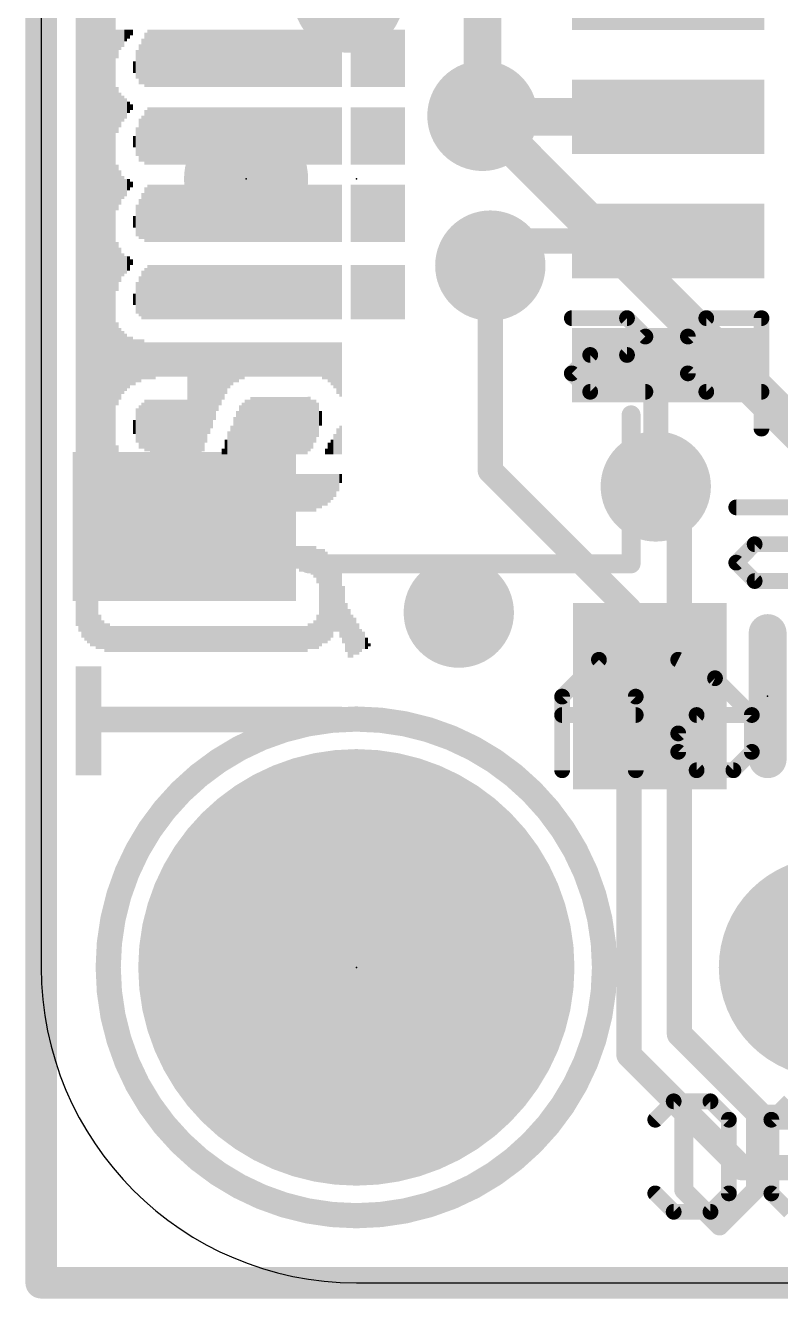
# Model space of a CAD drawing. Extents: x -0.1 to 25.5, y -0.1 to 17.9.
# Drawn here: x -0.13 to 5.96, y -0.13 to 10.13 of the extents above; entities that cross this region are included whole.
import ezdxf

# ---------------------------------------------------------------- set-up
doc = ezdxf.new("R2010")
doc.units = 0
for name, color, linetype in [('1', 12, 'CONTINUOUS'), ('16', 5, 'CONTINUOUS'), ('17', 110, 'CONTINUOUS'), ('18', 110, 'CONTINUOUS'), ('20', 53, 'CONTINUOUS'), ('21', 40, 'CONTINUOUS'), ('22', 6, 'CONTINUOUS'), ('23', 40, 'CONTINUOUS')]:
    doc.layers.add(name, color=color, linetype=linetype)

# ---------------------------------------------------------------- blocks, each defined once
blk = doc.blocks.new('RECT')
blk.add_solid([(-0.5, -0.5), (0.5, -0.5), (-0.5, 0.5), (0.5, 0.5)])
blk = doc.blocks.new('PIE')
at = {"const_width": 0.5}
blk.add_lwpolyline([(0, -0.25, 1), (0, 0.25, 1), (0, -0.25)], format="xyb", dxfattribs=at)
blk = doc.blocks.new('ROUNDP')
at = {"const_width": 0.5}
blk.add_lwpolyline([(0, -0.25, 1), (0, 0.25, 1), (0, -0.25)], format="xyb", dxfattribs=at)
blk = doc.blocks.new('ROUNDV')
at = {"const_width": 0.5}
blk.add_lwpolyline([(0, -0.25, 1), (0, 0.25, 1), (0, -0.25)], format="xyb", dxfattribs=at)

msp = doc.modelspace()

# ---------------------------------------------------------------- linework, layer by layer
at = {"layer": '1'}
for points, const_width in [([(0, 0), (0, 17.78)], 0.254), ([(3.564, 9.39), (3.556, 9.398)], 0.3048), ([(5.054, 9.39), (3.564, 9.39)], 0.3048), ([(3.818, 8.39), (3.6195, 8.1915)], 0.2032), ([(5.054, 8.39), (3.818, 8.39)], 0.2032), ([(5.054, 7.39), (4.953, 7.289)], 0.2032), ([(4.953, 7.289), (4.953, 6.4135)], 0.2032), ([(25.4, 0), (0, 0)], 0.254)]:
    msp.add_lwpolyline(points, dxfattribs=dict(at, const_width=const_width))
for points, const_width in [([(3.6099, 9.4519, 1), (3.5021, 9.3441)], 0.1524), ([(3.564, 9.4662, 1), (3.564, 9.3138)], 0.1524), ([(5.054, 9.3138, 1), (5.054, 9.4662)], 0.1524), ([(3.5101, 9.3361, 1), (3.6179, 9.4439)], 0.1524), ([(3.818, 8.4408, 1), (3.818, 8.3392)], 0.1016), ([(3.8539, 8.3541, 1), (3.7821, 8.4259)], 0.1016), ([(5.054, 8.3392, 1), (5.054, 8.4408)], 0.1016), ([(3.5836, 8.2274, 1), (3.6554, 8.1556)], 0.1016), ([(5.0899, 7.3541, 1), (5.0181, 7.4259)], 0.1016), ([(5.0038, 7.289, 1), (4.9022, 7.289)], 0.1016), ([(4.9171, 7.3249, 1), (4.9889, 7.2531)], 0.1016), ([(4.9022, 6.4135, 1), (5.0038, 6.4135)], 0.1016), ([(0, 0.0635, 1), (0, -0.0635)], 0.127), ([(-0.0635, 0, 1), (0.0635, 0)], 0.127)]:
    msp.add_lwpolyline(points, format="xyb", dxfattribs=dict(at, const_width=const_width))
at = {"layer": '16'}
for points, const_width in [([(0, 0), (0, 17.78)], 0.254), ([(3.556, 9.398), (3.556, 11.811)], 0.3048), ([(3.556, 9.398), (6.35, 6.604)], 0.3048), ([(3.6195, 8.1915), (3.6195, 6.5405)], 0.2032), ([(3.6195, 6.5405), (4.7371, 5.4229)], 0.2032), ([(4.953, 6.4135), (5.1435, 6.223)], 0.2032), ([(5.1435, 6.223), (5.1435, 2.003)], 0.2032), ([(4.7371, 5.4229), (4.7371, 1.8347)], 0.2032), ([(5.1435, 2.003), (5.8131, 1.3335)], 0.2032), ([(4.7371, 1.8347), (5.6447, 0.9271)], 0.2032), ([(5.8131, 1.3335), (12.7635, 1.3335)], 0.2032), ([(5.6447, 0.9271), (14.8971, 0.9271)], 0.2032), ([(25.4, 0), (0, 0)], 0.254)]:
    msp.add_lwpolyline(points, dxfattribs=dict(at, const_width=const_width))
for points, const_width in [([(3.6099, 9.4519, 1), (3.5021, 9.3441)], 0.1524), ([(3.4798, 9.398, 1), (3.6322, 9.398)], 0.1524), ([(3.6703, 8.1915, 1), (3.5687, 8.1915)], 0.1016), ([(3.6554, 6.5764, 1), (3.5836, 6.5046)], 0.1016), ([(3.5687, 6.5405, 1), (3.6703, 6.5405)], 0.1016), ([(4.9889, 6.4494, 1), (4.9171, 6.3776)], 0.1016), ([(5.1943, 6.223, 1), (5.0927, 6.223)], 0.1016), ([(5.1076, 6.1871, 1), (5.1794, 6.2589)], 0.1016), ([(4.7879, 5.4229, 1), (4.6863, 5.4229)], 0.1016), ([(4.7012, 5.387, 1), (4.773, 5.4588)], 0.1016), ([(5.1794, 2.039, 1), (5.1076, 1.9671)], 0.1016), ([(5.0927, 2.003, 1), (5.1943, 2.003)], 0.1016), ([(4.773, 1.8706, 1), (4.7012, 1.7988)], 0.1016), ([(4.6863, 1.8347, 1), (4.7879, 1.8347)], 0.1016), ([(5.8131, 1.3843, 1), (5.8131, 1.2827)], 0.1016), ([(5.7771, 1.2976, 1), (5.849, 1.3694)], 0.1016), ([(5.6447, 0.9779, 1), (5.6447, 0.8763)], 0.1016), ([(5.6088, 0.8912, 1), (5.6806, 0.963)], 0.1016), ([(0, 0.0635, 1), (0, -0.0635)], 0.127), ([(-0.0635, 0, 1), (0.0635, 0)], 0.127)]:
    msp.add_lwpolyline(points, format="xyb", dxfattribs=dict(at, const_width=const_width))
at = {"layer": '20'}
for p, q in [((0, 15.24), (0, 2.54)), ((2.54, 0), (22.86, 0))]:
    msp.add_line(p, q, dxfattribs=at)
msp.add_arc((2.54, 2.54), 2.54, 180, 270, dxfattribs=at)
at = {"layer": '21'}
for points, const_width in [([(0.454, 10.99), (0.454, 6.79)], 0.1524), ([(4.754, 6.99), (4.754, 5.79)], 0.1524), ([(4.754, 5.79), (2.154, 5.79)], 0.1524), ([(5.8547, 4.2164), (5.8547, 5.2324)], 0.3048), ([(5.1788, 1.3215), (5.1788, 0.7453)], 0.1524), ([(5.7551, 0.7453), (5.7551, 1.3215)], 0.1524), ([(5.1788, 0.7453), (5.467, 0.4572)], 0.1524), ([(5.467, 0.4572), (5.7551, 0.7453)], 0.1524)]:
    msp.add_lwpolyline(points, dxfattribs=dict(at, const_width=const_width))
for points, const_width in [([(4.7921, 6.99, 1), (4.7159, 6.99)], 0.0762), ([(0.4159, 6.79, 1), (0.4921, 6.79)], 0.0762), ([(2.154, 5.8281, 1), (2.154, 5.7519)], 0.0762), ([(4.754, 5.7519, 1), (4.754, 5.8281)], 0.0762), ([(4.7159, 5.79, 1), (4.7921, 5.79)], 0.0762), ([(5.9309, 5.2324, 1), (5.7785, 5.2324)], 0.1524), ([(2.54, 0.54, 1), (2.54, 4.54, 1), (2.54, 0.54)], 0.2032), ([(5.7785, 4.2164, 1), (5.9309, 4.2164)], 0.1524), ([(5.2169, 1.3215, 1), (5.1407, 1.3215)], 0.0762), ([(5.7932, 1.3215, 1), (5.717, 1.3215)], 0.0762), ([(5.2058, 0.7723, 1), (5.1519, 0.7184)], 0.0762), ([(5.782, 0.7184, 1), (5.7281, 0.7723)], 0.0762), ([(5.1407, 0.7453, 1), (5.2169, 0.7453)], 0.0762), ([(5.717, 0.7453, 1), (5.7932, 0.7453)], 0.0762), ([(5.44, 0.4841, 1), (5.4939, 0.4303)], 0.0762), ([(5.44, 0.4303, 1), (5.4939, 0.4841)], 0.0762)]:
    msp.add_lwpolyline(points, format="xyb", dxfattribs=dict(at, const_width=const_width))
at = {"layer": '22', "const_width": 0.127}
for points in [[(4.7212, 7.7687), (4.2763, 7.7687)], [(4.8694, 7.6204), (4.7212, 7.7687)], [(5.3601, 7.7687), (5.2118, 7.6204)], [(5.805, 7.7687), (5.3601, 7.7687)], [(5.805, 6.8789), (5.805, 7.7687)], [(4.7212, 7.4721), (4.8694, 7.6204)], [(5.2118, 7.6204), (5.2118, 7.3238)], [(4.2763, 7.3238), (4.4246, 7.4721)], [(4.4246, 7.4721), (4.7212, 7.4721)], [(4.4246, 7.1755), (4.2763, 7.3238)], [(5.2118, 7.3238), (5.3601, 7.1755)], [(4.8694, 7.1755), (4.4246, 7.1755)], [(5.3601, 7.1755), (5.805, 7.1755)], [(6.0465, 6.2447), (5.6016, 6.2447)], [(5.6016, 5.7998), (5.7499, 5.9481)], [(5.7499, 5.9481), (6.0465, 5.9481)], [(5.7499, 5.6515), (5.6016, 5.7998)], [(6.1948, 5.6515), (5.7499, 5.6515)], [(4.4949, 5.0173), (4.1983, 4.7207)], [(4.7915, 4.7207), (4.4949, 5.0173)], [(5.1338, 5.0173), (5.4304, 4.869)], [(5.4304, 4.869), (5.727, 4.5724)], [(4.1983, 4.7207), (4.1983, 4.1275)], [(4.7915, 4.1275), (4.7915, 4.7207)], [(4.7915, 4.5724), (4.1983, 4.5724)], [(5.1338, 4.4241), (5.2821, 4.5724)], [(5.2821, 4.5724), (5.727, 4.5724)], [(5.727, 4.5724), (5.727, 4.2758)], [(5.1338, 4.2758), (5.1338, 4.4241)], [(5.2821, 4.1275), (5.1338, 4.2758)], [(5.727, 4.2758), (5.5787, 4.1275)], [(5.5787, 4.1275), (5.2821, 4.1275)], [(4.949, 1.313), (5.0973, 1.4613)], [(5.0973, 1.4613), (5.3939, 1.4613)], [(5.3939, 1.4613), (5.5422, 1.313)], [(5.8845, 1.313), (6.0328, 1.4613)], [(5.5422, 1.313), (5.5422, 0.7198)], [(5.8845, 0.7198), (5.8845, 1.313)], [(5.0973, 0.5715), (4.949, 0.7198)], [(5.5422, 0.7198), (5.3939, 0.5715)], [(6.0328, 0.5715), (5.8845, 0.7198)], [(5.3939, 0.5715), (5.0973, 0.5715)]]:
    msp.add_lwpolyline(points, dxfattribs=at)
at = {"layer": '22', "const_width": 0.0635}
for points in [[(4.2763, 7.8004, 1), (4.2763, 7.7369)], [(4.7436, 7.7911, 1), (4.6987, 7.7462)], [(4.7212, 7.7369, 1), (4.7212, 7.8004)], [(5.3601, 7.8004, 1), (5.3601, 7.7369)], [(5.3825, 7.7462, 1), (5.3376, 7.7911)], [(5.8367, 7.7687, 1), (5.7732, 7.7687)], [(5.805, 7.7369, 1), (5.805, 7.8004)], [(4.8919, 7.5979, 1), (4.847, 7.6428)], [(4.847, 7.5979, 1), (4.8919, 7.6428)], [(5.2435, 7.6204, 1), (5.18, 7.6204)], [(5.1893, 7.6428, 1), (5.2342, 7.5979)], [(4.4246, 7.5038, 1), (4.4246, 7.4403)], [(4.447, 7.4496, 1), (4.4021, 7.4945)], [(4.6987, 7.4945, 1), (4.7436, 7.4496)], [(4.7212, 7.4403, 1), (4.7212, 7.5038)], [(4.2987, 7.3462, 1), (4.2538, 7.3013)], [(5.2342, 7.3462, 1), (5.1893, 7.3013)], [(4.2538, 7.3462, 1), (4.2987, 7.3013)], [(5.18, 7.3238, 1), (5.2435, 7.3238)], [(4.4246, 7.2073, 1), (4.4246, 7.1438)], [(4.4021, 7.153, 1), (4.447, 7.198)], [(4.8694, 7.1438, 1), (4.8694, 7.2073)], [(5.3601, 7.2073, 1), (5.3601, 7.1438)], [(5.3376, 7.153, 1), (5.3825, 7.198)], [(5.805, 7.1438, 1), (5.805, 7.2073)], [(5.7732, 6.8789, 1), (5.8367, 6.8789)], [(5.6016, 6.2764, 1), (5.6016, 6.2129)], [(5.7499, 5.9798, 1), (5.7499, 5.9163)], [(5.7723, 5.9256, 1), (5.7274, 5.9705)], [(5.624, 5.8222, 1), (5.5791, 5.7773)], [(5.5791, 5.8222, 1), (5.624, 5.7773)], [(5.7499, 5.6833, 1), (5.7499, 5.6198)], [(5.7274, 5.629, 1), (5.7723, 5.674)], [(4.5173, 5.0397, 1), (4.4724, 4.9948)], [(4.5173, 4.9948, 1), (4.4724, 5.0397)], [(5.148, 5.0457, 1), (5.1196, 4.9889)], [(5.4529, 4.8914, 1), (5.408, 4.8465)], [(5.4162, 4.8406, 1), (5.4446, 4.8974)], [(4.2301, 4.7207, 1), (4.1666, 4.7207)], [(4.1759, 4.7431, 1), (4.2208, 4.6982)], [(4.8232, 4.7207, 1), (4.7597, 4.7207)], [(4.769, 4.6982, 1), (4.8139, 4.7431)], [(4.1983, 4.6041, 1), (4.1983, 4.5406)], [(4.7915, 4.5406, 1), (4.7915, 4.6041)], [(5.2821, 4.6041, 1), (5.2821, 4.5406)], [(5.3046, 4.5499, 1), (5.2597, 4.5948)], [(5.7588, 4.5724, 1), (5.6953, 4.5724)], [(5.7045, 4.5499, 1), (5.7495, 4.5948)], [(5.727, 4.5406, 1), (5.727, 4.6041)], [(5.1656, 4.4241, 1), (5.1021, 4.4241)], [(5.1114, 4.4465, 1), (5.1563, 4.4016)], [(5.1563, 4.2982, 1), (5.1114, 4.2533)], [(5.1021, 4.2758, 1), (5.1656, 4.2758)], [(5.6953, 4.2758, 1), (5.7588, 4.2758)], [(5.7495, 4.2533, 1), (5.7045, 4.2982)], [(4.1666, 4.1275, 1), (4.2301, 4.1275)], [(4.7597, 4.1275, 1), (4.8232, 4.1275)], [(5.2821, 4.1593, 1), (5.2821, 4.0958)], [(5.2597, 4.105, 1), (5.3046, 4.15)], [(5.5563, 4.15, 1), (5.6012, 4.105)], [(5.5787, 4.0958, 1), (5.5787, 4.1593)], [(5.0973, 1.493, 1), (5.0973, 1.4295)], [(5.1197, 1.4388, 1), (5.0748, 1.4837)], [(5.4163, 1.4837, 1), (5.3714, 1.4388)], [(5.3939, 1.4295, 1), (5.3939, 1.493)], [(4.9265, 1.3354, 1), (4.9714, 1.2905)], [(5.5739, 1.313, 1), (5.5104, 1.313)], [(5.5197, 1.2905, 1), (5.5646, 1.3354)], [(5.9163, 1.313, 1), (5.8528, 1.313)], [(5.8621, 1.3354, 1), (5.907, 1.2905)], [(4.9714, 0.7422, 1), (4.9265, 0.6973)], [(5.5104, 0.7198, 1), (5.5739, 0.7198)], [(5.5646, 0.6973, 1), (5.5197, 0.7422)], [(5.907, 0.7422, 1), (5.8621, 0.6973)], [(5.8528, 0.7198, 1), (5.9163, 0.7198)], [(5.0973, 0.6033, 1), (5.0973, 0.5397)], [(5.0748, 0.549, 1), (5.1197, 0.594)], [(5.3714, 0.594, 1), (5.4163, 0.549)], [(5.3939, 0.5397, 1), (5.3939, 0.6033)]]:
    msp.add_lwpolyline(points, format="xyb", dxfattribs=at)
at = {"layer": '23'}
for p in [(1.651, 8.89), (2.54, 8.89), (5.8547, 4.7244), (2.54, 2.54)]:
    msp.add_point(p, dxfattribs=at)

# ---------------------------------------------------------------- block references
at = {"layer": '1'}
for p, xscale, yscale in [((5.054, 10.39), 1.55, 0.6), ((5.054, 9.39), 1.55, 0.6), ((5.054, 8.39), 1.55, 0.6), ((5.054, 7.39), 1.55, 0.6), ((1.154, 6.09), 1.8, 1.2)]:
    msp.add_blockref('RECT', p, dxfattribs=dict(at, xscale=xscale, yscale=yscale))
msp.add_blockref('PIE', (1.651, 8.89), dxfattribs=at)
at = {"layer": '1', "xscale": 1.24, "yscale": 1.5, "rotation": 180}
msp.add_blockref('RECT', (4.9047, 4.7244), dxfattribs=at)
at = {"layer": '17', "xscale": 3.516, "yscale": 3.516}
msp.add_blockref('ROUNDP', (2.54, 2.54), dxfattribs=at)
msp.add_blockref('ROUNDP', (2.54, 2.54), dxfattribs=at)
at = {"layer": '17', "xscale": 1.778, "yscale": 1.778, "rotation": 90}
msp.add_blockref('ROUNDP', (6.35, 2.54), dxfattribs=at)
msp.add_blockref('ROUNDP', (6.35, 2.54), dxfattribs=at)
at = {"layer": '18', "xscale": 0.889, "yscale": 0.889}
for p in [(2.4765, 10.3505), (2.4765, 10.3505), (3.556, 9.398), (3.556, 9.398), (3.6195, 8.1915), (3.6195, 8.1915), (4.953, 6.4135), (4.953, 6.4135), (3.3655, 5.3975), (3.3655, 5.3975)]:
    msp.add_blockref('ROUNDV', p, dxfattribs=at)
at = {"layer": '22', "rotation": 270}
for p, xscale, yscale in [((0.2887, 9.0856), 5.2883, 0.0231), ((0.3118, 9.0513), 5.3569, 0.0231), ((0.3349, 9.0284), 5.4026, 0.0231), ((0.358, 9.017), 5.4254, 0.0231), ((0.381, 9.0056), 5.4483, 0.0229), ((0.404, 8.9941), 5.4712, 0.0231), ((0.4271, 8.9941), 5.4712, 0.0231), ((0.4502, 8.9827), 5.494, 0.0231), ((0.4733, 8.9827), 5.494, 0.0231), ((0.4964, 8.97), 5.5194, 0.0231), ((0.5196, 8.97), 5.5194, 0.0231), ((0.5427, 8.97), 5.5194, 0.0231), ((0.5658, 8.97), 5.5194, 0.0231), ((0.5889, 8.97), 5.5194, 0.0231), ((0.612, 9.9759), 0.2311, 0.0231), ((0.635, 10.0101), 0.1626, 0.0229), ((0.658, 10.0216), 0.1397, 0.0231), ((0.6811, 10.0444), 0.094, 0.0231), ((0.7042, 10.0559), 0.0711, 0.0231), ((0.7273, 10.0686), 0.0457, 0.0231), ((0.8429, 9.8489), 0.4394, 0.0231), ((0.866, 9.8603), 0.4623, 0.0231), ((0.889, 9.8603), 0.4623, 0.0229), ((0.912, 9.8603), 0.4623, 0.0231), ((0.9351, 9.8603), 0.4623, 0.0231), ((0.9582, 9.8603), 0.4623, 0.0231), ((0.9813, 9.8603), 0.4623, 0.0231), ((1.0044, 9.8603), 0.4623, 0.0231), ((1.0276, 9.8603), 0.4623, 0.0231), ((1.0507, 9.8603), 0.4623, 0.0231), ((1.0738, 9.8603), 0.4623, 0.0231), ((1.0969, 9.8603), 0.4623, 0.0231), ((1.12, 9.8603), 0.4623, 0.0231), ((1.143, 9.8603), 0.4623, 0.0229), ((1.166, 9.8603), 0.4623, 0.0231), ((1.1891, 9.8603), 0.4623, 0.0231), ((1.2122, 9.8603), 0.4623, 0.0231), ((1.2353, 9.8603), 0.4623, 0.0231), ((1.2584, 9.8603), 0.4623, 0.0231), ((1.2816, 9.8603), 0.4623, 0.0231), ((1.3047, 9.8603), 0.4623, 0.0231), ((1.3278, 9.8603), 0.4623, 0.0231), ((1.3509, 9.8603), 0.4623, 0.0231), ((1.374, 9.8603), 0.4623, 0.0231), ((1.397, 9.8603), 0.4623, 0.0229), ((1.42, 9.8603), 0.4623, 0.0231), ((1.4431, 9.8603), 0.4623, 0.0231), ((1.4662, 9.8603), 0.4623, 0.0231), ((1.4893, 9.8603), 0.4623, 0.0231), ((1.5124, 9.8603), 0.4623, 0.0231), ((1.5356, 9.8603), 0.4623, 0.0231), ((1.5587, 9.8603), 0.4623, 0.0231), ((1.5818, 9.8603), 0.4623, 0.0231), ((1.6049, 9.8603), 0.4623, 0.0231), ((1.628, 9.8603), 0.4623, 0.0231), ((1.651, 9.8603), 0.4623, 0.0229), ((1.674, 9.8603), 0.4623, 0.0231), ((1.6971, 9.8603), 0.4623, 0.0231), ((1.7202, 9.8603), 0.4623, 0.0231), ((1.7433, 9.8603), 0.4623, 0.0231), ((1.7664, 9.8603), 0.4623, 0.0231), ((1.7896, 9.8603), 0.4623, 0.0231), ((1.8127, 9.8603), 0.4623, 0.0231), ((1.8358, 9.8603), 0.4623, 0.0231), ((1.8589, 9.8603), 0.4623, 0.0231), ((1.882, 9.8603), 0.4623, 0.0231), ((1.905, 9.8603), 0.4623, 0.0229), ((1.928, 9.8603), 0.4623, 0.0231), ((1.9511, 9.8603), 0.4623, 0.0231), ((1.9742, 9.8603), 0.4623, 0.0231), ((1.9973, 9.8603), 0.4623, 0.0231), ((2.0204, 9.8603), 0.4623, 0.0231), ((2.0436, 9.8603), 0.4623, 0.0231), ((2.0667, 9.8603), 0.4623, 0.0231), ((2.0898, 9.8603), 0.4623, 0.0231), ((2.1129, 9.8603), 0.4623, 0.0231), ((2.136, 9.8603), 0.4623, 0.0231), ((2.159, 9.8603), 0.4623, 0.0229), ((2.182, 9.8603), 0.4623, 0.0231), ((2.2051, 9.8603), 0.4623, 0.0231), ((2.2282, 9.8603), 0.4623, 0.0231), ((2.2513, 9.8603), 0.4623, 0.0231), ((2.2744, 9.8603), 0.4623, 0.0231), ((2.2976, 9.8603), 0.4623, 0.0231), ((2.3207, 9.8603), 0.4623, 0.0231), ((2.3438, 9.8603), 0.4623, 0.0231), ((2.3669, 9.8603), 0.4623, 0.0231), ((2.39, 9.8603), 0.4623, 0.0231), ((2.413, 9.8603), 0.4623, 0.0229), ((2.5053, 9.8603), 0.4623, 0.0231), ((2.5284, 9.8603), 0.4623, 0.0231), ((2.5516, 9.8603), 0.4623, 0.0231), ((2.5747, 9.8603), 0.4623, 0.0231), ((2.5978, 9.8603), 0.4623, 0.0231), ((2.6209, 9.8603), 0.4623, 0.0231), ((2.644, 9.8603), 0.4623, 0.0231), ((2.667, 9.8603), 0.4623, 0.0229), ((2.69, 9.8603), 0.4623, 0.0231), ((2.7131, 9.8603), 0.4623, 0.0231), ((2.7362, 9.8603), 0.4623, 0.0231), ((2.7593, 9.8603), 0.4623, 0.0231), ((2.7824, 9.8603), 0.4623, 0.0231), ((2.8056, 9.8603), 0.4623, 0.0231), ((2.8287, 9.8603), 0.4623, 0.0231), ((2.8518, 9.8603), 0.4623, 0.0231), ((2.8749, 9.8603), 0.4623, 0.0231), ((2.898, 9.8603), 0.4623, 0.0231), ((2.921, 9.8603), 0.4623, 0.0229), ((0.7967, 9.8133), 0.3226, 0.0231), ((0.8198, 9.8361), 0.3683, 0.0231), ((0.7736, 9.8133), 0.2311, 0.0231), ((0.7504, 9.7904), 0.094, 0.0231), ((0.612, 9.4437), 0.3708, 0.0231), ((0.635, 9.445), 0.2769, 0.0229), ((0.658, 9.4564), 0.2083, 0.0231), ((0.6811, 9.4564), 0.1626, 0.0231), ((0.7042, 9.4666), 0.0914, 0.0231), ((0.7273, 9.4666), 0.0457, 0.0231), ((0.8429, 9.224), 0.4394, 0.0231), ((0.866, 9.2354), 0.4623, 0.0231), ((0.889, 9.2354), 0.4623, 0.0229), ((0.912, 9.2354), 0.4623, 0.0231), ((0.9351, 9.2354), 0.4623, 0.0231), ((0.9582, 9.2354), 0.4623, 0.0231), ((0.9813, 9.2354), 0.4623, 0.0231), ((1.0044, 9.2354), 0.4623, 0.0231), ((1.0276, 9.2354), 0.4623, 0.0231), ((1.0507, 9.2354), 0.4623, 0.0231), ((1.0738, 9.2354), 0.4623, 0.0231), ((1.0969, 9.2354), 0.4623, 0.0231), ((1.12, 9.2354), 0.4623, 0.0231), ((1.143, 9.2354), 0.4623, 0.0229), ((1.166, 9.2354), 0.4623, 0.0231), ((1.1891, 9.2354), 0.4623, 0.0231), ((1.2122, 9.2354), 0.4623, 0.0231), ((1.2353, 9.2354), 0.4623, 0.0231), ((1.2584, 9.2354), 0.4623, 0.0231), ((1.2816, 9.2354), 0.4623, 0.0231), ((1.3047, 9.2354), 0.4623, 0.0231), ((1.3278, 9.2354), 0.4623, 0.0231), ((1.3509, 9.2354), 0.4623, 0.0231), ((1.374, 9.2354), 0.4623, 0.0231), ((1.397, 9.2354), 0.4623, 0.0229), ((1.42, 9.2354), 0.4623, 0.0231), ((1.4431, 9.2354), 0.4623, 0.0231), ((1.4662, 9.2354), 0.4623, 0.0231), ((1.4893, 9.2354), 0.4623, 0.0231), ((1.5124, 9.2354), 0.4623, 0.0231), ((1.5356, 9.2354), 0.4623, 0.0231), ((1.5587, 9.2354), 0.4623, 0.0231), ((1.5818, 9.2354), 0.4623, 0.0231), ((1.6049, 9.2354), 0.4623, 0.0231), ((1.628, 9.2354), 0.4623, 0.0231), ((1.651, 9.2354), 0.4623, 0.0229), ((1.674, 9.2354), 0.4623, 0.0231), ((1.6971, 9.2354), 0.4623, 0.0231), ((1.7202, 9.2354), 0.4623, 0.0231), ((1.7433, 9.2354), 0.4623, 0.0231), ((1.7664, 9.2354), 0.4623, 0.0231), ((1.7896, 9.2354), 0.4623, 0.0231), ((1.8127, 9.2354), 0.4623, 0.0231), ((1.8358, 9.2354), 0.4623, 0.0231), ((1.8589, 9.2354), 0.4623, 0.0231), ((1.882, 9.2354), 0.4623, 0.0231), ((1.905, 9.2354), 0.4623, 0.0229), ((1.928, 9.2354), 0.4623, 0.0231), ((1.9511, 9.2354), 0.4623, 0.0231), ((1.9742, 9.2354), 0.4623, 0.0231), ((1.9973, 9.2354), 0.4623, 0.0231), ((2.0204, 9.2354), 0.4623, 0.0231), ((2.0436, 9.2354), 0.4623, 0.0231), ((2.0667, 9.2354), 0.4623, 0.0231), ((2.0898, 9.2354), 0.4623, 0.0231), ((2.1129, 9.2354), 0.4623, 0.0231), ((2.136, 9.2354), 0.4623, 0.0231), ((2.159, 9.2354), 0.4623, 0.0229), ((2.182, 9.2354), 0.4623, 0.0231), ((2.2051, 9.2354), 0.4623, 0.0231), ((2.2282, 9.2354), 0.4623, 0.0231), ((2.2513, 9.2354), 0.4623, 0.0231), ((2.2744, 9.2354), 0.4623, 0.0231), ((2.2976, 9.2354), 0.4623, 0.0231), ((2.3207, 9.2354), 0.4623, 0.0231), ((2.3438, 9.2354), 0.4623, 0.0231), ((2.3669, 9.2354), 0.4623, 0.0231), ((2.39, 9.2354), 0.4623, 0.0231), ((2.413, 9.2354), 0.4623, 0.0229), ((2.5053, 9.2354), 0.4623, 0.0231), ((2.5284, 9.2354), 0.4623, 0.0231), ((2.5516, 9.2354), 0.4623, 0.0231), ((2.5747, 9.2354), 0.4623, 0.0231), ((2.5978, 9.2354), 0.4623, 0.0231), ((2.6209, 9.2354), 0.4623, 0.0231), ((2.644, 9.2354), 0.4623, 0.0231), ((2.667, 9.2354), 0.4623, 0.0229), ((2.69, 9.2354), 0.4623, 0.0231), ((2.7131, 9.2354), 0.4623, 0.0231), ((2.7362, 9.2354), 0.4623, 0.0231), ((2.7593, 9.2354), 0.4623, 0.0231), ((2.7824, 9.2354), 0.4623, 0.0231), ((2.8056, 9.2354), 0.4623, 0.0231), ((2.8287, 9.2354), 0.4623, 0.0231), ((2.8518, 9.2354), 0.4623, 0.0231), ((2.8749, 9.2354), 0.4623, 0.0231), ((2.898, 9.2354), 0.4623, 0.0231), ((2.921, 9.2354), 0.4623, 0.0229), ((0.7967, 9.2024), 0.3454, 0.0231), ((0.8198, 9.2139), 0.3683, 0.0231), ((0.7504, 9.1897), 0.0914, 0.0231), ((0.7736, 9.191), 0.2311, 0.0231), ((0.612, 8.8201), 0.3683, 0.0231), ((0.635, 8.8201), 0.2769, 0.0229), ((0.658, 8.8201), 0.1854, 0.0231), ((0.6811, 8.8201), 0.1397, 0.0231), ((0.7042, 8.8443), 0.0914, 0.0231), ((0.7273, 8.8443), 0.0457, 0.0231), ((0.8429, 8.6017), 0.4394, 0.0231), ((0.866, 8.6131), 0.4623, 0.0231), ((0.889, 8.6131), 0.4623, 0.0229), ((0.912, 8.6131), 0.4623, 0.0231), ((0.9351, 8.6131), 0.4623, 0.0231), ((0.9582, 8.6131), 0.4623, 0.0231), ((0.9813, 8.6131), 0.4623, 0.0231), ((1.0044, 8.6131), 0.4623, 0.0231), ((1.0276, 8.6131), 0.4623, 0.0231), ((1.0507, 8.6131), 0.4623, 0.0231), ((1.0738, 8.6131), 0.4623, 0.0231), ((1.0969, 8.6131), 0.4623, 0.0231), ((1.12, 8.6131), 0.4623, 0.0231), ((1.143, 8.6131), 0.4623, 0.0229), ((1.166, 8.6131), 0.4623, 0.0231), ((1.1891, 8.6131), 0.4623, 0.0231), ((1.2122, 8.6131), 0.4623, 0.0231), ((1.2353, 8.6131), 0.4623, 0.0231), ((1.2584, 8.6131), 0.4623, 0.0231), ((1.2816, 8.6131), 0.4623, 0.0231), ((1.3047, 8.6131), 0.4623, 0.0231), ((1.3278, 8.6131), 0.4623, 0.0231), ((1.3509, 8.6131), 0.4623, 0.0231), ((1.374, 8.6131), 0.4623, 0.0231), ((1.397, 8.6131), 0.4623, 0.0229), ((1.42, 8.6131), 0.4623, 0.0231), ((1.4431, 8.6131), 0.4623, 0.0231), ((1.4662, 8.6131), 0.4623, 0.0231), ((1.4893, 8.6131), 0.4623, 0.0231), ((1.5124, 8.6131), 0.4623, 0.0231), ((1.5356, 8.6131), 0.4623, 0.0231), ((1.5587, 8.6131), 0.4623, 0.0231), ((1.5818, 8.6131), 0.4623, 0.0231), ((1.6049, 8.6131), 0.4623, 0.0231), ((1.628, 8.6131), 0.4623, 0.0231), ((1.651, 8.6131), 0.4623, 0.0229), ((1.674, 8.6131), 0.4623, 0.0231), ((1.6971, 8.6131), 0.4623, 0.0231), ((1.7202, 8.6131), 0.4623, 0.0231), ((1.7433, 8.6131), 0.4623, 0.0231), ((1.7664, 8.6131), 0.4623, 0.0231), ((1.7896, 8.6131), 0.4623, 0.0231), ((1.8127, 8.6131), 0.4623, 0.0231), ((1.8358, 8.6131), 0.4623, 0.0231), ((1.8589, 8.6131), 0.4623, 0.0231), ((1.882, 8.6131), 0.4623, 0.0231), ((1.905, 8.6131), 0.4623, 0.0229), ((1.928, 8.6131), 0.4623, 0.0231), ((1.9511, 8.6131), 0.4623, 0.0231), ((1.9742, 8.6131), 0.4623, 0.0231), ((1.9973, 8.6131), 0.4623, 0.0231), ((2.0204, 8.6131), 0.4623, 0.0231), ((2.0436, 8.6131), 0.4623, 0.0231), ((2.0667, 8.6131), 0.4623, 0.0231), ((2.0898, 8.6131), 0.4623, 0.0231), ((2.1129, 8.6131), 0.4623, 0.0231), ((2.136, 8.6131), 0.4623, 0.0231), ((2.159, 8.6131), 0.4623, 0.0229), ((2.182, 8.6131), 0.4623, 0.0231), ((2.2051, 8.6131), 0.4623, 0.0231), ((2.2282, 8.6131), 0.4623, 0.0231), ((2.2513, 8.6131), 0.4623, 0.0231), ((2.2744, 8.6131), 0.4623, 0.0231), ((2.2976, 8.6131), 0.4623, 0.0231), ((2.3207, 8.6131), 0.4623, 0.0231), ((2.3438, 8.6131), 0.4623, 0.0231), ((2.3669, 8.6131), 0.4623, 0.0231), ((2.39, 8.6131), 0.4623, 0.0231), ((2.413, 8.6131), 0.4623, 0.0229), ((2.5053, 8.6131), 0.4623, 0.0231), ((2.5284, 8.6131), 0.4623, 0.0231), ((2.5516, 8.6131), 0.4623, 0.0231), ((2.5747, 8.6131), 0.4623, 0.0231), ((2.5978, 8.6131), 0.4623, 0.0231), ((2.6209, 8.6131), 0.4623, 0.0231), ((2.644, 8.6131), 0.4623, 0.0231), ((2.667, 8.6131), 0.4623, 0.0229), ((2.69, 8.6131), 0.4623, 0.0231), ((2.7131, 8.6131), 0.4623, 0.0231), ((2.7362, 8.6131), 0.4623, 0.0231), ((2.7593, 8.6131), 0.4623, 0.0231), ((2.7824, 8.6131), 0.4623, 0.0231), ((2.8056, 8.6131), 0.4623, 0.0231), ((2.8287, 8.6131), 0.4623, 0.0231), ((2.8518, 8.6131), 0.4623, 0.0231), ((2.8749, 8.6131), 0.4623, 0.0231), ((2.898, 8.6131), 0.4623, 0.0231), ((2.921, 8.6131), 0.4623, 0.0229), ((0.7967, 8.5662), 0.3226, 0.0231), ((0.8198, 8.5903), 0.3708, 0.0231), ((0.7736, 8.5547), 0.254, 0.0231), ((0.7504, 8.5433), 0.094, 0.0231), ((0.612, 8.1852), 0.3937, 0.0231), ((0.635, 8.1979), 0.2769, 0.0229), ((0.658, 8.1979), 0.1854, 0.0231), ((0.6811, 8.1979), 0.1397, 0.0231), ((0.7042, 8.2093), 0.1168, 0.0231), ((0.7273, 8.2194), 0.0457, 0.0231), ((0.7967, 7.9439), 0.3226, 0.0231), ((0.8198, 7.9553), 0.3912, 0.0231), ((0.8429, 7.9667), 0.414, 0.0231), ((0.866, 7.9781), 0.4369, 0.0231), ((0.889, 7.9781), 0.4369, 0.0229), ((0.912, 7.9781), 0.4369, 0.0231), ((0.9351, 7.9781), 0.4369, 0.0231), ((0.9582, 7.9781), 0.4369, 0.0231), ((0.9813, 7.9781), 0.4369, 0.0231), ((1.0044, 7.9781), 0.4369, 0.0231), ((1.0276, 7.9781), 0.4369, 0.0231), ((1.0507, 7.9781), 0.4369, 0.0231), ((1.0738, 7.9781), 0.4369, 0.0231), ((1.0969, 7.9781), 0.4369, 0.0231), ((1.12, 7.9781), 0.4369, 0.0231), ((1.143, 7.9781), 0.4369, 0.0229), ((1.166, 7.9781), 0.4369, 0.0231), ((1.1891, 7.9781), 0.4369, 0.0231), ((1.2122, 7.9781), 0.4369, 0.0231), ((1.2353, 7.9781), 0.4369, 0.0231), ((1.2584, 7.9781), 0.4369, 0.0231), ((1.2816, 7.9781), 0.4369, 0.0231), ((1.3047, 7.9781), 0.4369, 0.0231), ((1.3278, 7.9781), 0.4369, 0.0231), ((1.3509, 7.9781), 0.4369, 0.0231), ((1.374, 7.9781), 0.4369, 0.0231), ((1.397, 7.9781), 0.4369, 0.0229), ((1.42, 7.9781), 0.4369, 0.0231), ((1.4431, 7.9781), 0.4369, 0.0231), ((1.4662, 7.9781), 0.4369, 0.0231), ((1.4893, 7.9781), 0.4369, 0.0231), ((1.5124, 7.9781), 0.4369, 0.0231), ((1.5356, 7.9781), 0.4369, 0.0231), ((1.5587, 7.9781), 0.4369, 0.0231), ((1.5818, 7.9781), 0.4369, 0.0231), ((1.6049, 7.9781), 0.4369, 0.0231), ((1.628, 7.9781), 0.4369, 0.0231), ((1.651, 7.9781), 0.4369, 0.0229), ((1.674, 7.9781), 0.4369, 0.0231), ((1.6971, 7.9781), 0.4369, 0.0231), ((1.7202, 7.9781), 0.4369, 0.0231), ((1.7433, 7.9781), 0.4369, 0.0231), ((1.7664, 7.9781), 0.4369, 0.0231), ((1.7896, 7.9781), 0.4369, 0.0231), ((1.8127, 7.9781), 0.4369, 0.0231), ((1.8358, 7.9781), 0.4369, 0.0231), ((1.8589, 7.9781), 0.4369, 0.0231), ((1.882, 7.9781), 0.4369, 0.0231), ((1.905, 7.9781), 0.4369, 0.0229), ((1.928, 7.9781), 0.4369, 0.0231), ((1.9511, 7.9781), 0.4369, 0.0231), ((1.9742, 7.9781), 0.4369, 0.0231), ((1.9973, 7.9781), 0.4369, 0.0231), ((2.0204, 7.9781), 0.4369, 0.0231), ((2.0436, 7.9781), 0.4369, 0.0231), ((2.0667, 7.9781), 0.4369, 0.0231), ((2.0898, 7.9781), 0.4369, 0.0231), ((2.1129, 7.9781), 0.4369, 0.0231), ((2.136, 7.9781), 0.4369, 0.0231), ((2.159, 7.9781), 0.4369, 0.0229), ((2.182, 7.9781), 0.4369, 0.0231), ((2.2051, 7.9781), 0.4369, 0.0231), ((2.2282, 7.9781), 0.4369, 0.0231), ((2.2513, 7.9781), 0.4369, 0.0231), ((2.2744, 7.9781), 0.4369, 0.0231), ((2.2976, 7.9781), 0.4369, 0.0231), ((2.3207, 7.9781), 0.4369, 0.0231), ((2.3438, 7.9781), 0.4369, 0.0231), ((2.3669, 7.9781), 0.4369, 0.0231), ((2.39, 7.9781), 0.4369, 0.0231), ((2.413, 7.9781), 0.4369, 0.0229), ((2.5053, 7.9781), 0.4369, 0.0231), ((2.5284, 7.9781), 0.4369, 0.0231), ((2.5516, 7.9781), 0.4369, 0.0231), ((2.5747, 7.9781), 0.4369, 0.0231), ((2.5978, 7.9781), 0.4369, 0.0231), ((2.6209, 7.9781), 0.4369, 0.0231), ((2.644, 7.9781), 0.4369, 0.0231), ((2.667, 7.9781), 0.4369, 0.0229), ((2.69, 7.9781), 0.4369, 0.0231), ((2.7131, 7.9781), 0.4369, 0.0231), ((2.7362, 7.9781), 0.4369, 0.0231), ((2.7593, 7.9781), 0.4369, 0.0231), ((2.7824, 7.9781), 0.4369, 0.0231), ((2.8056, 7.9781), 0.4369, 0.0231), ((2.8287, 7.9781), 0.4369, 0.0231), ((2.8518, 7.9781), 0.4369, 0.0231), ((2.8749, 7.9781), 0.4369, 0.0231), ((2.898, 7.9781), 0.4369, 0.0231), ((2.921, 7.9781), 0.4369, 0.0229), ((0.7736, 7.9324), 0.254, 0.0231), ((0.7504, 7.9197), 0.0914, 0.0231), ((0.612, 7.4003), 0.668, 0.0231), ((0.635, 7.4003), 0.5766, 0.0229), ((0.658, 7.4117), 0.508, 0.0231), ((0.6811, 7.4117), 0.4623, 0.0231), ((0.7042, 7.4117), 0.4166, 0.0231), ((0.7273, 7.4232), 0.3937, 0.0231), ((0.7504, 7.4117), 0.3708, 0.0231), ((0.7736, 7.4244), 0.3454, 0.0231), ((0.7967, 7.4244), 0.3454, 0.0231), ((0.8198, 7.4359), 0.3226, 0.0231), ((0.8429, 7.4244), 0.2997, 0.0231), ((0.866, 7.4244), 0.2997, 0.0231), ((0.889, 7.4244), 0.2997, 0.0229), ((0.912, 7.4244), 0.2997, 0.0231), ((0.9351, 7.4359), 0.2769, 0.0231), ((0.9582, 7.4359), 0.2769, 0.0231), ((0.9813, 7.4359), 0.2769, 0.0231), ((1.0044, 7.4359), 0.2769, 0.0231), ((1.0276, 7.4359), 0.2769, 0.0231), ((1.0507, 7.4359), 0.2769, 0.0231), ((1.0738, 7.4359), 0.2769, 0.0231), ((1.0969, 7.4359), 0.2769, 0.0231), ((1.12, 7.4359), 0.2769, 0.0231), ((1.143, 7.4359), 0.2769, 0.0229), ((1.166, 7.4359), 0.2769, 0.0231), ((1.1891, 7.1234), 0.9017, 0.0231), ((1.2122, 7.1234), 0.9017, 0.0231), ((1.2353, 7.1234), 0.9017, 0.0231), ((1.2584, 7.1234), 0.9017, 0.0231), ((1.2816, 7.1234), 0.9017, 0.0231), ((1.3047, 7.1349), 0.8788, 0.0231), ((1.3278, 7.1704), 0.8077, 0.0231), ((1.3509, 7.2047), 0.7391, 0.0231), ((1.374, 7.2276), 0.6934, 0.0231), ((1.397, 7.2619), 0.6248, 0.0229), ((1.42, 7.2974), 0.5537, 0.0231), ((1.4431, 7.3203), 0.508, 0.0231), ((1.4662, 7.3431), 0.4623, 0.0231), ((1.4893, 7.366), 0.4166, 0.0231), ((1.5124, 7.3889), 0.3708, 0.0231), ((1.5356, 7.4003), 0.348, 0.0231), ((1.5587, 7.413), 0.3226, 0.0231), ((1.5818, 7.413), 0.3226, 0.0231), ((1.6049, 7.4244), 0.2997, 0.0231), ((1.628, 7.4244), 0.2997, 0.0231), ((1.651, 7.4359), 0.2769, 0.0229), ((1.674, 7.4359), 0.2769, 0.0231), ((1.6971, 7.4359), 0.2769, 0.0231), ((1.7202, 7.4359), 0.2769, 0.0231), ((1.7433, 7.4359), 0.2769, 0.0231), ((1.7664, 7.4359), 0.2769, 0.0231), ((1.7896, 7.4359), 0.2769, 0.0231), ((1.8127, 7.4359), 0.2769, 0.0231), ((1.8358, 7.4359), 0.2769, 0.0231), ((1.8589, 7.4359), 0.2769, 0.0231), ((1.882, 7.4359), 0.2769, 0.0231), ((1.905, 7.4359), 0.2769, 0.0229), ((1.928, 7.4359), 0.2769, 0.0231), ((1.9511, 7.4359), 0.2769, 0.0231), ((1.9742, 7.4359), 0.2769, 0.0231), ((1.9973, 7.4359), 0.2769, 0.0231), ((2.0204, 7.4359), 0.2769, 0.0231), ((2.0436, 7.4359), 0.2769, 0.0231), ((2.0667, 7.4359), 0.2769, 0.0231), ((2.0898, 7.4359), 0.2769, 0.0231), ((2.1129, 7.4359), 0.2769, 0.0231), ((2.136, 7.4359), 0.2769, 0.0231), ((2.159, 7.4359), 0.2769, 0.0229), ((2.182, 7.4359), 0.2769, 0.0231), ((2.2051, 7.4359), 0.2769, 0.0231), ((2.2282, 7.4359), 0.2769, 0.0231), ((2.2513, 7.4359), 0.2769, 0.0231), ((2.2744, 7.4244), 0.2997, 0.0231), ((2.2976, 7.4244), 0.2997, 0.0231), ((2.3207, 7.413), 0.3226, 0.0231), ((2.3438, 7.4003), 0.348, 0.0231), ((2.3669, 7.3889), 0.3708, 0.0231), ((2.39, 7.366), 0.4166, 0.0231), ((2.413, 7.3546), 0.4394, 0.0229), ((0.8198, 6.9037), 0.3708, 0.0231), ((0.8429, 6.9037), 0.4166, 0.0231), ((0.866, 6.9037), 0.4166, 0.0231), ((0.889, 6.8923), 0.4394, 0.0229), ((0.912, 6.8923), 0.4394, 0.0231), ((0.9351, 6.8923), 0.4394, 0.0231), ((0.9582, 6.8923), 0.4394, 0.0231), ((0.9813, 6.8923), 0.4394, 0.0231), ((1.0044, 6.8923), 0.4394, 0.0231), ((1.0276, 6.8923), 0.4394, 0.0231), ((1.0507, 6.8923), 0.4394, 0.0231), ((1.0738, 6.8923), 0.4394, 0.0231), ((1.0969, 6.8923), 0.4394, 0.0231), ((1.12, 6.8923), 0.4394, 0.0231), ((1.143, 6.8923), 0.4394, 0.0229), ((1.166, 6.8923), 0.4394, 0.0231), ((1.628, 6.8809), 0.4166, 0.0231), ((1.651, 6.8923), 0.4394, 0.0229), ((1.674, 6.8923), 0.4394, 0.0231), ((1.6971, 6.9037), 0.4623, 0.0231), ((1.7202, 6.9037), 0.4623, 0.0231), ((1.7433, 6.9037), 0.4623, 0.0231), ((1.7664, 6.9037), 0.4623, 0.0231), ((1.7896, 6.9037), 0.4623, 0.0231), ((1.8127, 6.9037), 0.4623, 0.0231), ((1.8358, 6.9037), 0.4623, 0.0231), ((1.8589, 6.9037), 0.4623, 0.0231), ((1.882, 6.9037), 0.4623, 0.0231), ((1.905, 6.9037), 0.4623, 0.0229), ((1.928, 6.9037), 0.4623, 0.0231), ((1.9511, 6.9037), 0.4623, 0.0231), ((1.9742, 6.9037), 0.4623, 0.0231), ((1.9973, 6.9037), 0.4623, 0.0231), ((2.0204, 6.9037), 0.4623, 0.0231), ((2.0436, 6.9037), 0.4623, 0.0231), ((2.0667, 6.9037), 0.4623, 0.0231), ((2.0898, 6.9037), 0.4623, 0.0231), ((2.1129, 6.9037), 0.4623, 0.0231), ((2.136, 6.9037), 0.4623, 0.0231), ((2.159, 6.9152), 0.4394, 0.0229), ((2.182, 6.9152), 0.3937, 0.0231), ((2.2051, 6.9393), 0.3454, 0.0231), ((2.2282, 6.9507), 0.2769, 0.0231), ((0.7736, 6.905), 0.2769, 0.0231), ((0.7967, 6.8923), 0.348, 0.0231), ((1.5587, 6.8224), 0.2997, 0.0231), ((1.5818, 6.8466), 0.348, 0.0231), ((1.6049, 6.8694), 0.3937, 0.0231), ((2.2513, 6.9621), 0.1168, 0.0231), ((0.7504, 6.8923), 0.1143, 0.0231), ((1.5356, 6.7881), 0.2311, 0.0231), ((2.39, 6.7767), 0.2083, 0.0231), ((2.413, 6.7881), 0.2311, 0.0229), ((1.4893, 6.731), 0.1168, 0.0231), ((1.5124, 6.7653), 0.1854, 0.0231), ((2.3438, 6.731), 0.1168, 0.0231), ((2.3669, 6.7539), 0.1626, 0.0231), ((0.612, 6.477), 0.5334, 0.0231), ((0.635, 6.4414), 0.4623, 0.0229), ((1.4662, 6.6954), 0.0457, 0.0231), ((2.2976, 6.6954), 0.0457, 0.0231), ((2.3207, 6.7196), 0.094, 0.0231), ((0.658, 6.43), 0.4394, 0.0231), ((0.6811, 6.4072), 0.3937, 0.0231), ((0.7042, 6.3957), 0.3708, 0.0231), ((0.7273, 6.3957), 0.3708, 0.0231), ((0.7504, 6.3843), 0.348, 0.0231), ((0.7736, 6.3843), 0.348, 0.0231), ((0.7967, 6.3729), 0.3251, 0.0231), ((0.8198, 6.3729), 0.3251, 0.0231), ((0.8429, 6.3729), 0.3251, 0.0231), ((0.866, 6.3614), 0.3023, 0.0231), ((0.889, 6.3614), 0.3023, 0.0229), ((0.912, 6.3614), 0.3023, 0.0231), ((0.9351, 6.3614), 0.3023, 0.0231), ((0.9582, 6.3614), 0.3023, 0.0231), ((0.9813, 6.3614), 0.3023, 0.0231), ((1.0044, 6.3614), 0.3023, 0.0231), ((1.0276, 6.3614), 0.3023, 0.0231), ((1.0507, 6.3614), 0.3023, 0.0231), ((1.0738, 6.3614), 0.3023, 0.0231), ((1.0969, 6.3614), 0.3023, 0.0231), ((1.12, 6.3614), 0.3023, 0.0231), ((1.143, 6.3614), 0.3023, 0.0229), ((1.166, 6.3614), 0.3023, 0.0231), ((1.1891, 6.3614), 0.3023, 0.0231), ((1.2122, 6.3614), 0.3023, 0.0231), ((1.2353, 6.3614), 0.3023, 0.0231), ((1.2584, 6.3614), 0.3023, 0.0231), ((1.2816, 6.3614), 0.3023, 0.0231), ((1.3047, 6.3614), 0.3023, 0.0231), ((1.3278, 6.3614), 0.3023, 0.0231), ((1.3509, 6.3614), 0.3023, 0.0231), ((1.374, 6.3614), 0.3023, 0.0231), ((1.397, 6.3614), 0.3023, 0.0229), ((1.42, 6.3614), 0.3023, 0.0231), ((1.4431, 6.3614), 0.3023, 0.0231), ((1.4662, 6.3614), 0.3023, 0.0231), ((1.4893, 6.3614), 0.3023, 0.0231), ((1.5124, 6.3614), 0.3023, 0.0231), ((1.5356, 6.3614), 0.3023, 0.0231), ((1.5587, 6.3614), 0.3023, 0.0231), ((1.5818, 6.3614), 0.3023, 0.0231), ((1.6049, 6.3614), 0.3023, 0.0231), ((1.628, 6.3614), 0.3023, 0.0231), ((1.651, 6.3614), 0.3023, 0.0229), ((1.674, 6.3614), 0.3023, 0.0231), ((1.6971, 6.3614), 0.3023, 0.0231), ((1.7202, 6.3614), 0.3023, 0.0231), ((1.7433, 6.3614), 0.3023, 0.0231), ((1.7664, 6.3614), 0.3023, 0.0231), ((1.7896, 6.3614), 0.3023, 0.0231), ((1.8127, 6.3614), 0.3023, 0.0231), ((1.8358, 6.3614), 0.3023, 0.0231), ((1.8589, 6.3614), 0.3023, 0.0231), ((1.882, 6.3614), 0.3023, 0.0231), ((1.905, 6.3614), 0.3023, 0.0229), ((1.928, 6.3614), 0.3023, 0.0231), ((1.9511, 6.3614), 0.3023, 0.0231), ((1.9742, 6.3614), 0.3023, 0.0231), ((1.9973, 6.3614), 0.3023, 0.0231), ((2.0204, 6.3614), 0.3023, 0.0231), ((2.0436, 6.3614), 0.3023, 0.0231), ((2.0667, 6.3614), 0.3023, 0.0231), ((2.0898, 6.3614), 0.3023, 0.0231), ((2.1129, 6.3614), 0.3023, 0.0231), ((2.136, 6.3614), 0.3023, 0.0231), ((2.159, 6.3614), 0.3023, 0.0229), ((2.182, 6.3614), 0.3023, 0.0231), ((2.2051, 6.3614), 0.3023, 0.0231), ((2.2282, 6.3741), 0.2769, 0.0231), ((2.2513, 6.3741), 0.2769, 0.0231), ((2.2744, 6.3856), 0.254, 0.0231), ((2.2976, 6.3856), 0.254, 0.0231), ((2.3207, 6.397), 0.2311, 0.0231), ((2.3438, 6.4084), 0.2083, 0.0231), ((2.3669, 6.4199), 0.1854, 0.0231), ((2.39, 6.4427), 0.1397, 0.0231), ((2.413, 6.477), 0.0711, 0.0229), ((0.381, 5.5067), 0.7163, 0.0229), ((0.404, 5.5067), 0.762, 0.0231), ((0.4271, 5.5067), 0.762, 0.0231), ((0.4502, 5.5067), 0.8077, 0.0231), ((0.4733, 5.7721), 0.2769, 0.0231), ((0.4964, 5.8064), 0.254, 0.0231), ((0.5196, 5.8179), 0.2311, 0.0231), ((0.5427, 5.8306), 0.2057, 0.0231), ((0.5658, 5.8306), 0.2057, 0.0231), ((0.5889, 5.8306), 0.2057, 0.0231), ((0.612, 5.8306), 0.2057, 0.0231), ((0.635, 5.8306), 0.2057, 0.0229), ((0.658, 5.842), 0.1829, 0.0231), ((0.6811, 5.842), 0.1829, 0.0231), ((0.7042, 5.842), 0.1829, 0.0231), ((0.7273, 5.842), 0.1829, 0.0231), ((0.7504, 5.842), 0.1829, 0.0231), ((0.7736, 5.842), 0.1829, 0.0231), ((0.7967, 5.842), 0.1829, 0.0231), ((0.8198, 5.842), 0.1829, 0.0231), ((0.8429, 5.842), 0.1829, 0.0231), ((0.866, 5.842), 0.1829, 0.0231), ((0.889, 5.842), 0.1829, 0.0229), ((0.912, 5.842), 0.1829, 0.0231), ((0.9351, 5.842), 0.1829, 0.0231), ((0.9582, 5.842), 0.1829, 0.0231), ((0.9813, 5.842), 0.1829, 0.0231), ((1.0044, 5.842), 0.1829, 0.0231), ((1.0276, 5.842), 0.1829, 0.0231), ((1.0507, 5.842), 0.1829, 0.0231), ((1.0738, 5.842), 0.1829, 0.0231), ((1.0969, 5.842), 0.1829, 0.0231), ((1.12, 5.842), 0.1829, 0.0231), ((1.143, 5.842), 0.1829, 0.0229), ((1.166, 5.842), 0.1829, 0.0231), ((1.1891, 5.842), 0.1829, 0.0231), ((1.2122, 5.842), 0.1829, 0.0231), ((1.2353, 5.842), 0.1829, 0.0231), ((1.2584, 5.842), 0.1829, 0.0231), ((1.2816, 5.842), 0.1829, 0.0231), ((1.3047, 5.842), 0.1829, 0.0231), ((1.3278, 5.842), 0.1829, 0.0231), ((1.3509, 5.842), 0.1829, 0.0231), ((1.374, 5.842), 0.1829, 0.0231), ((1.397, 5.842), 0.1829, 0.0229), ((1.42, 5.842), 0.1829, 0.0231), ((1.4431, 5.842), 0.1829, 0.0231), ((1.4662, 5.842), 0.1829, 0.0231), ((1.4893, 5.842), 0.1829, 0.0231), ((1.5124, 5.842), 0.1829, 0.0231), ((1.5356, 5.842), 0.1829, 0.0231), ((1.5587, 5.842), 0.1829, 0.0231), ((1.5818, 5.842), 0.1829, 0.0231), ((1.6049, 5.842), 0.1829, 0.0231), ((1.628, 5.842), 0.1829, 0.0231), ((1.651, 5.842), 0.1829, 0.0229), ((1.674, 5.842), 0.1829, 0.0231), ((1.6971, 5.842), 0.1829, 0.0231), ((1.7202, 5.842), 0.1829, 0.0231), ((1.7433, 5.842), 0.1829, 0.0231), ((1.7664, 5.842), 0.1829, 0.0231), ((1.7896, 5.842), 0.1829, 0.0231), ((1.8127, 5.842), 0.1829, 0.0231), ((1.8358, 5.842), 0.1829, 0.0231), ((1.8589, 5.842), 0.1829, 0.0231), ((1.882, 5.842), 0.1829, 0.0231), ((1.905, 5.842), 0.1829, 0.0229), ((1.928, 5.842), 0.1829, 0.0231), ((1.9511, 5.842), 0.1829, 0.0231), ((1.9742, 5.842), 0.1829, 0.0231), ((1.9973, 5.842), 0.1829, 0.0231), ((2.0204, 5.842), 0.1829, 0.0231), ((2.0436, 5.842), 0.1829, 0.0231), ((2.0667, 5.842), 0.1829, 0.0231), ((2.0898, 5.8306), 0.2057, 0.0231), ((2.1129, 5.8306), 0.2057, 0.0231), ((2.136, 5.8306), 0.2057, 0.0231), ((2.159, 5.8306), 0.2057, 0.0229), ((2.182, 5.8179), 0.2311, 0.0231), ((2.2051, 5.8064), 0.254, 0.0231), ((2.2282, 5.7721), 0.2769, 0.0231), ((2.2513, 5.5182), 0.7849, 0.0231), ((2.2744, 5.5296), 0.762, 0.0231), ((2.2976, 5.5182), 0.7391, 0.0231), ((2.3207, 5.5182), 0.6934, 0.0231), ((0.3118, 5.5194), 0.5537, 0.0231), ((0.3349, 5.5067), 0.6248, 0.0231), ((0.358, 5.5067), 0.6706, 0.0231), ((2.3438, 5.5182), 0.6477, 0.0231), ((2.3669, 5.5309), 0.5766, 0.0231), ((2.39, 5.5194), 0.5537, 0.0231), ((0.2887, 5.508), 0.4394, 0.0231), ((2.413, 5.461), 0.5334, 0.0229), ((2.436, 5.3797), 0.4623, 0.0231), ((2.4591, 5.2769), 0.3937, 0.0231), ((0.4733, 5.2413), 0.2769, 0.0231), ((0.4964, 5.2184), 0.2311, 0.0231), ((2.2051, 5.2184), 0.2311, 0.0231), ((2.2282, 5.2413), 0.2769, 0.0231), ((2.4822, 5.2299), 0.3912, 0.0231), ((2.5053, 5.207), 0.3454, 0.0231), ((2.5284, 5.207), 0.2997, 0.0231), ((0.5196, 5.1956), 0.2311, 0.0231), ((0.5427, 5.1956), 0.2311, 0.0231), ((0.5658, 5.1841), 0.2083, 0.0231), ((0.5889, 5.1841), 0.2083, 0.0231), ((0.612, 5.1841), 0.2083, 0.0231), ((0.635, 5.1841), 0.2083, 0.0229), ((0.658, 5.1841), 0.2083, 0.0231), ((0.6811, 5.1841), 0.2083, 0.0231), ((0.7042, 5.1841), 0.2083, 0.0231), ((0.7273, 5.1841), 0.2083, 0.0231), ((0.7504, 5.1841), 0.2083, 0.0231), ((0.7736, 5.1841), 0.2083, 0.0231), ((0.7967, 5.1841), 0.2083, 0.0231), ((0.8198, 5.1841), 0.2083, 0.0231), ((0.8429, 5.1841), 0.2083, 0.0231), ((0.866, 5.1841), 0.2083, 0.0231), ((0.889, 5.1841), 0.2083, 0.0229), ((0.912, 5.1841), 0.2083, 0.0231), ((0.9351, 5.1841), 0.2083, 0.0231), ((0.9582, 5.1841), 0.2083, 0.0231), ((0.9813, 5.1841), 0.2083, 0.0231), ((1.0044, 5.1841), 0.2083, 0.0231), ((1.0276, 5.1841), 0.2083, 0.0231), ((1.0507, 5.1841), 0.2083, 0.0231), ((1.0738, 5.1841), 0.2083, 0.0231), ((1.0969, 5.1841), 0.2083, 0.0231), ((1.12, 5.1841), 0.2083, 0.0231), ((1.143, 5.1841), 0.2083, 0.0229), ((1.166, 5.1841), 0.2083, 0.0231), ((1.1891, 5.1841), 0.2083, 0.0231), ((1.2122, 5.1841), 0.2083, 0.0231), ((1.2353, 5.1841), 0.2083, 0.0231), ((1.2584, 5.1841), 0.2083, 0.0231), ((1.2816, 5.1841), 0.2083, 0.0231), ((1.3047, 5.1841), 0.2083, 0.0231), ((1.3278, 5.1841), 0.2083, 0.0231), ((1.3509, 5.1841), 0.2083, 0.0231), ((1.374, 5.1841), 0.2083, 0.0231), ((1.397, 5.1841), 0.2083, 0.0229), ((1.42, 5.1841), 0.2083, 0.0231), ((1.4431, 5.1841), 0.2083, 0.0231), ((1.4662, 5.1841), 0.2083, 0.0231), ((1.4893, 5.1841), 0.2083, 0.0231), ((1.5124, 5.1841), 0.2083, 0.0231), ((1.5356, 5.1841), 0.2083, 0.0231), ((1.5587, 5.1841), 0.2083, 0.0231), ((1.5818, 5.1841), 0.2083, 0.0231), ((1.6049, 5.1841), 0.2083, 0.0231), ((1.628, 5.1841), 0.2083, 0.0231), ((1.651, 5.1841), 0.2083, 0.0229), ((1.674, 5.1841), 0.2083, 0.0231), ((1.6971, 5.1841), 0.2083, 0.0231), ((1.7202, 5.1841), 0.2083, 0.0231), ((1.7433, 5.1841), 0.2083, 0.0231), ((1.7664, 5.1841), 0.2083, 0.0231), ((1.7896, 5.1841), 0.2083, 0.0231), ((1.8127, 5.1841), 0.2083, 0.0231), ((1.8358, 5.1841), 0.2083, 0.0231), ((1.8589, 5.1841), 0.2083, 0.0231), ((1.882, 5.1841), 0.2083, 0.0231), ((1.905, 5.1841), 0.2083, 0.0229), ((1.928, 5.1841), 0.2083, 0.0231), ((1.9511, 5.1841), 0.2083, 0.0231), ((1.9742, 5.1841), 0.2083, 0.0231), ((1.9973, 5.1841), 0.2083, 0.0231), ((2.0204, 5.1841), 0.2083, 0.0231), ((2.0436, 5.1841), 0.2083, 0.0231), ((2.0667, 5.1841), 0.2083, 0.0231), ((2.0898, 5.1841), 0.2083, 0.0231), ((2.1129, 5.1841), 0.2083, 0.0231), ((2.136, 5.1841), 0.2083, 0.0231), ((2.159, 5.207), 0.2083, 0.0229), ((2.182, 5.207), 0.2083, 0.0231), ((2.5516, 5.1841), 0.254, 0.0231), ((2.5747, 5.1727), 0.1854, 0.0231), ((2.5978, 5.1727), 0.1397, 0.0231), ((2.6209, 5.1486), 0.0914, 0.0231), ((2.644, 5.1372), 0.0229, 0.0231), ((0.2887, 4.5263), 0.8788, 0.0231), ((0.3118, 4.5263), 0.8788, 0.0231), ((0.3349, 4.5263), 0.8788, 0.0231), ((0.358, 4.5263), 0.8788, 0.0231), ((0.381, 4.5263), 0.8788, 0.0229), ((0.404, 4.5263), 0.8788, 0.0231), ((0.4271, 4.5263), 0.8788, 0.0231), ((0.4502, 4.5263), 0.8788, 0.0231), ((0.4733, 4.5263), 0.8788, 0.0231), ((0.4964, 4.5364), 0.2083, 0.0231), ((0.5196, 4.5364), 0.2083, 0.0231), ((0.5427, 4.5364), 0.2083, 0.0231), ((0.5658, 4.5364), 0.2083, 0.0231), ((0.5889, 4.5364), 0.2083, 0.0231), ((0.612, 4.5364), 0.2083, 0.0231), ((0.635, 4.5364), 0.2083, 0.0229), ((0.658, 4.5364), 0.2083, 0.0231), ((0.6811, 4.5364), 0.2083, 0.0231), ((0.7042, 4.5364), 0.2083, 0.0231), ((0.7273, 4.5364), 0.2083, 0.0231), ((0.7504, 4.5364), 0.2083, 0.0231), ((0.7736, 4.5364), 0.2083, 0.0231), ((0.7967, 4.5364), 0.2083, 0.0231), ((0.8198, 4.5364), 0.2083, 0.0231), ((0.8429, 4.5364), 0.2083, 0.0231), ((0.866, 4.5364), 0.2083, 0.0231), ((0.889, 4.5364), 0.2083, 0.0229), ((0.912, 4.5364), 0.2083, 0.0231), ((0.9351, 4.5364), 0.2083, 0.0231), ((0.9582, 4.5364), 0.2083, 0.0231), ((0.9813, 4.5364), 0.2083, 0.0231), ((1.0044, 4.5364), 0.2083, 0.0231), ((1.0276, 4.5364), 0.2083, 0.0231), ((1.0507, 4.5364), 0.2083, 0.0231), ((1.0738, 4.5364), 0.2083, 0.0231), ((1.0969, 4.5364), 0.2083, 0.0231), ((1.12, 4.5364), 0.2083, 0.0231), ((1.143, 4.5364), 0.2083, 0.0229), ((1.166, 4.5364), 0.2083, 0.0231), ((1.1891, 4.5364), 0.2083, 0.0231), ((1.2122, 4.5364), 0.2083, 0.0231), ((1.2353, 4.5364), 0.2083, 0.0231), ((1.2584, 4.5364), 0.2083, 0.0231), ((1.2816, 4.5364), 0.2083, 0.0231), ((1.3047, 4.5364), 0.2083, 0.0231), ((1.3278, 4.5364), 0.2083, 0.0231), ((1.3509, 4.5364), 0.2083, 0.0231), ((1.374, 4.5364), 0.2083, 0.0231), ((1.397, 4.5364), 0.2083, 0.0229), ((1.42, 4.5364), 0.2083, 0.0231), ((1.4431, 4.5364), 0.2083, 0.0231), ((1.4662, 4.5364), 0.2083, 0.0231), ((1.4893, 4.5364), 0.2083, 0.0231), ((1.5124, 4.5364), 0.2083, 0.0231), ((1.5356, 4.5364), 0.2083, 0.0231), ((1.5587, 4.5364), 0.2083, 0.0231), ((1.5818, 4.5364), 0.2083, 0.0231), ((1.6049, 4.5364), 0.2083, 0.0231), ((1.628, 4.5364), 0.2083, 0.0231), ((1.651, 4.5364), 0.2083, 0.0229), ((1.674, 4.5364), 0.2083, 0.0231), ((1.6971, 4.5364), 0.2083, 0.0231), ((1.7202, 4.5364), 0.2083, 0.0231), ((1.7433, 4.5364), 0.2083, 0.0231), ((1.7664, 4.5364), 0.2083, 0.0231), ((1.7896, 4.5364), 0.2083, 0.0231), ((1.8127, 4.5364), 0.2083, 0.0231), ((1.8358, 4.5364), 0.2083, 0.0231), ((1.8589, 4.5364), 0.2083, 0.0231), ((1.882, 4.5364), 0.2083, 0.0231), ((1.905, 4.5364), 0.2083, 0.0229), ((1.928, 4.5364), 0.2083, 0.0231), ((1.9511, 4.5364), 0.2083, 0.0231), ((1.9742, 4.5364), 0.2083, 0.0231), ((1.9973, 4.5364), 0.2083, 0.0231), ((2.0204, 4.5364), 0.2083, 0.0231), ((2.0436, 4.5364), 0.2083, 0.0231), ((2.0667, 4.5364), 0.2083, 0.0231), ((2.0898, 4.5364), 0.2083, 0.0231), ((2.1129, 4.5364), 0.2083, 0.0231), ((2.136, 4.5364), 0.2083, 0.0231), ((2.159, 4.5364), 0.2083, 0.0229), ((2.182, 4.5364), 0.2083, 0.0231), ((2.2051, 4.5364), 0.2083, 0.0231), ((2.2282, 4.5364), 0.2083, 0.0231), ((2.2513, 4.5364), 0.2083, 0.0231), ((2.2744, 4.5364), 0.2083, 0.0231), ((2.2976, 4.5364), 0.2083, 0.0231), ((2.3207, 4.5364), 0.2083, 0.0231), ((2.3438, 4.5364), 0.2083, 0.0231), ((2.3669, 4.5364), 0.2083, 0.0231), ((2.39, 4.5364), 0.2083, 0.0231), ((2.413, 4.5364), 0.2083, 0.0229)]:
    msp.add_blockref('RECT', p, dxfattribs=dict(at, xscale=xscale, yscale=yscale))

doc.saveas('drawing.dxf')
